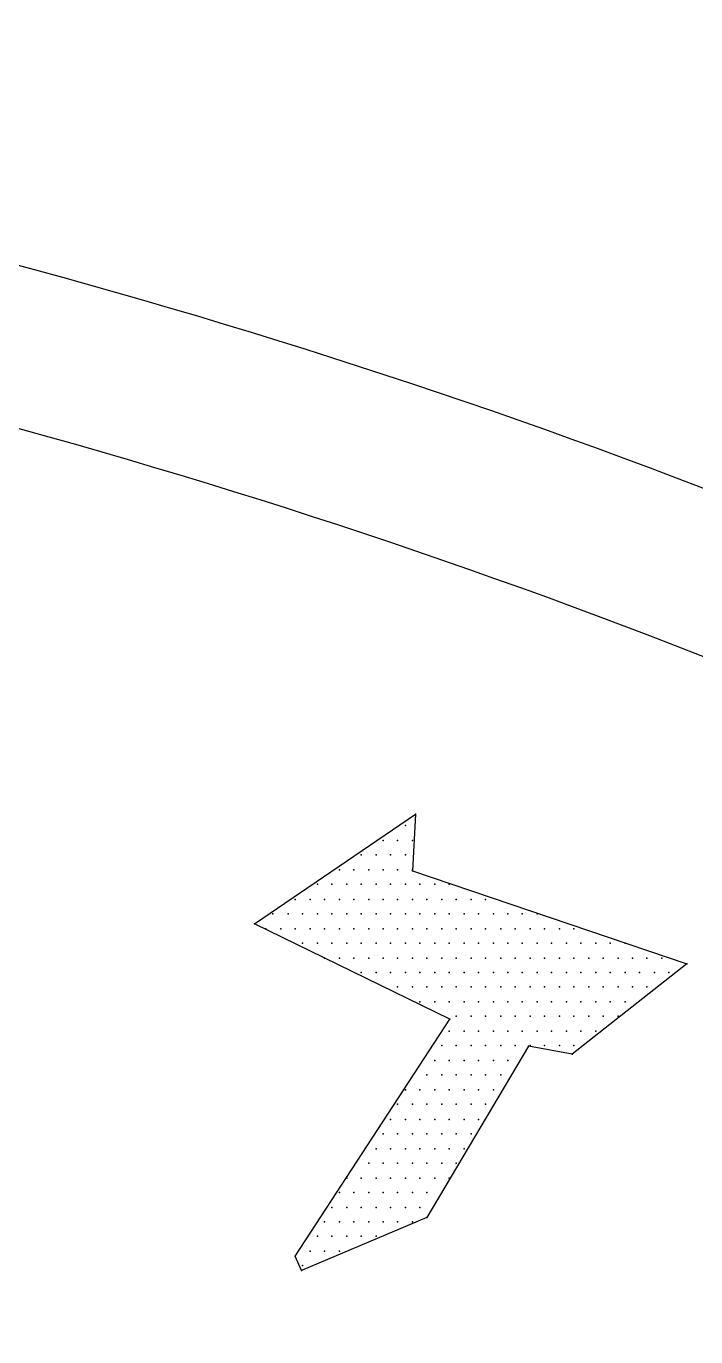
# Model space of a CAD drawing. Extents: x 180421 to 182279, y 668879 to 669787.
# Drawn here: x 180615.55 to 180620.49, y 669624.59 to 669634.25 of the extents above; entities that cross this region are included whole.
import ezdxf

# ---------------------------------------------------------------- set-up
doc = ezdxf.new("R2010")
doc.units = 0
doc.header["$LTSCALE"] = 2.5
doc.header["$MEASUREMENT"] = 0
doc.layers.get('0').update_dxf_attribs({"linetype": 'CONTINUOUS'})
doc.layers.add('KOTERET', color=1, linetype='CONTINUOUS')

# ---------------------------------------------------------------- blocks, each defined once
blk = doc.blocks.new('elipsa')
at = {"layer": 'KOTERET', "color": 1, "linetype": 'Continuous'}
for points in [[(20.3683, 15.4817, 0.06433), (7.6269, 18.997, 0.055067), (-3.6948, 19.3348, 0.081051), (-17.0697, 16.5849, 0.05642), (-25.5411, 12.204, 0.170965), (-32.0544, 4.6087, 0.076819), (-33.0467, 0.117, 0.118306), (-31.4579, -6.7288, 0.129737), (-26.3803, -12.4978, 0.070189), (-16.4416, -17.7337, 0.047922), (-8.9888, -19.6286, 0.049022), (1.6784, -20.3939, 0.072792), (17.2806, -17.6915, 0.1248), (27.5308, -12.0861, 0.103709), (33.1626, -4.1213, 0.036886), (33.5743, -2.3743, 0.106536), (33.2893, 2.7508, 0.106243), (28.2222, 10.4886, 0.106919), (20.3683, 15.4817)], [(-8.7988, -18.4832, 0.049045), (1.6467, -19.2327, 0.072972), (16.9534, -16.5725, 0.125195), (26.7391, -11.2363, 0.103069), (32.0753, -3.7149, 0.035565), (32.4289, -2.1895, 0.105225), (32.1861, 2.3919, 0.105504), (27.4094, 9.6652, 0.107235), (19.9461, 14.405, 0.064474), (7.4632, 17.8464, 0.055181), (-3.6262, 18.1789, 0.081162), (-16.6527, 15.5029, 0.05669), (-24.9288, 11.217, 0.171614), (-30.9723, 4.1918, 0.076301), (-31.8855, 0.0748, 0.117637), (-30.4181, -6.2062, 0.130118), (-25.7153, -11.5424, 0.070334), (-16.0457, -16.6411, 0.047983), (-8.7988, -18.4832)]]:
    blk.add_lwpolyline(points, format="xyb", dxfattribs=at)
at = {"layer": 'KOTERET', "color": 2, "linetype": 'Continuous'}
for points in [[(15.523, 12.8902), (16.7106, 13.6977)], [(16.6367, 13.6133), (16.6367, 13.6133)], [(16.7106, 13.6977), (16.6895, 13.2808)], [(16.4731, 13.5024), (16.4731, 13.5024)], [(16.5786, 13.5024), (16.5786, 13.5024)], [(16.6895, 13.5024), (16.6895, 13.5024)], [(16.3094, 13.3969), (16.3094, 13.3969)], [(16.4203, 13.3969), (16.4203, 13.3969)], [(16.5258, 13.3969), (16.5258, 13.3969)], [(16.6367, 13.3969), (16.6367, 13.3969)], [(16.1511, 13.286), (16.1511, 13.286)], [(16.2566, 13.286), (16.2566, 13.286)], [(16.3675, 13.286), (16.3675, 13.286)], [(16.4731, 13.286), (16.4731, 13.286)], [(16.5786, 13.286), (16.5786, 13.286)], [(16.6895, 13.286), (16.6895, 13.286)], [(16.6895, 13.2808), (18.711, 12.5946)], [(15.9875, 13.1805), (15.9875, 13.1805)], [(16.093, 13.1805), (16.093, 13.1805)], [(16.2039, 13.1805), (16.2039, 13.1805)], [(16.3094, 13.1805), (16.3094, 13.1805)], [(16.4203, 13.1805), (16.4203, 13.1805)], [(16.5258, 13.1805), (16.5258, 13.1805)], [(16.6367, 13.1805), (16.6367, 13.1805)], [(16.7422, 13.1805), (16.7422, 13.1805)], [(16.8531, 13.1805), (16.8531, 13.1805)], [(16.9586, 13.1805), (16.9586, 13.1805)], [(15.8238, 13.0696), (15.8238, 13.0696)], [(15.9347, 13.0696), (15.9347, 13.0696)], [(16.0402, 13.0696), (16.0402, 13.0696)], [(16.1511, 13.0696), (16.1511, 13.0696)], [(16.2566, 13.0696), (16.2566, 13.0696)], [(16.3675, 13.0696), (16.3675, 13.0696)], [(16.4731, 13.0696), (16.4731, 13.0696)], [(16.5786, 13.0696), (16.5786, 13.0696)], [(16.6895, 13.0696), (16.6895, 13.0696)], [(16.795, 13.0696), (16.795, 13.0696)], [(16.9059, 13.0696), (16.9059, 13.0696)], [(17.0114, 13.0696), (17.0114, 13.0696)], [(17.1223, 13.0696), (17.1223, 13.0696)], [(17.2278, 13.0696), (17.2278, 13.0696)], [(15.6602, 12.9641), (15.6602, 12.9641)], [(15.7711, 12.9641), (15.7711, 12.9641)], [(15.8766, 12.9641), (15.8766, 12.9641)], [(15.9875, 12.9641), (15.9875, 12.9641)], [(16.093, 12.9641), (16.093, 12.9641)], [(16.2039, 12.9641), (16.2039, 12.9641)], [(16.3094, 12.9641), (16.3094, 12.9641)], [(16.4203, 12.9641), (16.4203, 12.9641)], [(16.5258, 12.9641), (16.5258, 12.9641)], [(16.6367, 12.9641), (16.6367, 12.9641)], [(16.7422, 12.9641), (16.7422, 12.9641)], [(16.8531, 12.9641), (16.8531, 12.9641)], [(16.9586, 12.9641), (16.9586, 12.9641)], [(17.0695, 12.9641), (17.0695, 12.9641)], [(17.175, 12.9641), (17.175, 12.9641)], [(17.2859, 12.9641), (17.2859, 12.9641)], [(17.3915, 12.9641), (17.3915, 12.9641)], [(17.497, 12.9641), (17.497, 12.9641)], [(17.6079, 12.9641), (17.6079, 12.9641)], [(16.9639, 12.1882), (15.523, 12.8902)], [(15.6074, 12.8532), (15.6074, 12.8532)], [(15.7183, 12.8532), (15.7183, 12.8532)], [(15.8238, 12.8532), (15.8238, 12.8532)], [(15.9347, 12.8532), (15.9347, 12.8532)], [(16.0402, 12.8532), (16.0402, 12.8532)], [(16.1511, 12.8532), (16.1511, 12.8532)], [(16.2566, 12.8532), (16.2566, 12.8532)], [(16.3675, 12.8532), (16.3675, 12.8532)], [(16.4731, 12.8532), (16.4731, 12.8532)], [(16.5786, 12.8532), (16.5786, 12.8532)], [(16.6895, 12.8532), (16.6895, 12.8532)], [(16.795, 12.8532), (16.795, 12.8532)], [(16.9059, 12.8532), (16.9059, 12.8532)], [(17.0114, 12.8532), (17.0114, 12.8532)], [(17.1223, 12.8532), (17.1223, 12.8532)], [(17.2278, 12.8532), (17.2278, 12.8532)], [(17.3387, 12.8532), (17.3387, 12.8532)], [(17.4442, 12.8532), (17.4442, 12.8532)], [(17.5551, 12.8532), (17.5551, 12.8532)], [(17.6606, 12.8532), (17.6606, 12.8532)], [(17.7715, 12.8532), (17.7715, 12.8532)], [(17.877, 12.8532), (17.877, 12.8532)], [(15.8766, 12.7477), (15.8766, 12.7477)], [(15.9875, 12.7477), (15.9875, 12.7477)], [(16.093, 12.7477), (16.093, 12.7477)], [(16.2039, 12.7477), (16.2039, 12.7477)], [(16.3094, 12.7477), (16.3094, 12.7477)], [(16.4203, 12.7477), (16.4203, 12.7477)], [(16.5258, 12.7477), (16.5258, 12.7477)], [(16.6367, 12.7477), (16.6367, 12.7477)], [(16.7422, 12.7477), (16.7422, 12.7477)], [(16.8531, 12.7477), (16.8531, 12.7477)], [(16.9586, 12.7477), (16.9586, 12.7477)], [(17.0695, 12.7477), (17.0695, 12.7477)], [(17.175, 12.7477), (17.175, 12.7477)], [(17.2859, 12.7477), (17.2859, 12.7477)], [(17.3915, 12.7477), (17.3915, 12.7477)], [(17.497, 12.7477), (17.497, 12.7477)], [(17.6079, 12.7477), (17.6079, 12.7477)], [(17.7134, 12.7477), (17.7134, 12.7477)], [(17.8243, 12.7477), (17.8243, 12.7477)], [(17.9298, 12.7477), (17.9298, 12.7477)], [(18.0407, 12.7477), (18.0407, 12.7477)], [(18.1462, 12.7477), (18.1462, 12.7477)], [(18.2571, 12.7477), (18.2571, 12.7477)], [(16.0402, 12.6368), (16.0402, 12.6368)], [(16.1511, 12.6368), (16.1511, 12.6368)], [(16.2566, 12.6368), (16.2566, 12.6368)], [(16.3675, 12.6368), (16.3675, 12.6368)], [(16.4731, 12.6368), (16.4731, 12.6368)], [(16.5786, 12.6368), (16.5786, 12.6368)], [(16.6895, 12.6368), (16.6895, 12.6368)], [(16.795, 12.6368), (16.795, 12.6368)], [(16.9059, 12.6368), (16.9059, 12.6368)], [(17.0114, 12.6368), (17.0114, 12.6368)], [(17.1223, 12.6368), (17.1223, 12.6368)], [(17.2278, 12.6368), (17.2278, 12.6368)], [(17.3387, 12.6368), (17.3387, 12.6368)], [(17.4442, 12.6368), (17.4442, 12.6368)], [(17.5551, 12.6368), (17.5551, 12.6368)], [(17.6606, 12.6368), (17.6606, 12.6368)], [(17.7715, 12.6368), (17.7715, 12.6368)], [(18.711, 12.5946), (17.8665, 11.9295)], [(17.877, 12.6368), (17.877, 12.6368)], [(17.9879, 12.6368), (17.9879, 12.6368)], [(18.0934, 12.6368), (18.0934, 12.6368)], [(18.2043, 12.6368), (18.2043, 12.6368)], [(18.3099, 12.6368), (18.3099, 12.6368)], [(18.4154, 12.6368), (18.4154, 12.6368)], [(18.5263, 12.6368), (18.5263, 12.6368)], [(16.3094, 12.5313), (16.3094, 12.5313)], [(16.4203, 12.5313), (16.4203, 12.5313)], [(16.5258, 12.5313), (16.5258, 12.5313)], [(16.6367, 12.5313), (16.6367, 12.5313)], [(16.7422, 12.5313), (16.7422, 12.5313)], [(16.8531, 12.5313), (16.8531, 12.5313)], [(16.9586, 12.5313), (16.9586, 12.5313)], [(17.0695, 12.5313), (17.0695, 12.5313)], [(17.175, 12.5313), (17.175, 12.5313)], [(17.2859, 12.5313), (17.2859, 12.5313)], [(17.3915, 12.5313), (17.3915, 12.5313)], [(17.497, 12.5313), (17.497, 12.5313)], [(17.6079, 12.5313), (17.6079, 12.5313)], [(17.7134, 12.5313), (17.7134, 12.5313)], [(17.8243, 12.5313), (17.8243, 12.5313)], [(17.9298, 12.5313), (17.9298, 12.5313)], [(18.0407, 12.5313), (18.0407, 12.5313)], [(18.1462, 12.5313), (18.1462, 12.5313)], [(18.2571, 12.5313), (18.2571, 12.5313)], [(18.3626, 12.5313), (18.3626, 12.5313)], [(18.4735, 12.5313), (18.4735, 12.5313)], [(18.579, 12.5313), (18.579, 12.5313)], [(16.5786, 12.4257), (16.5786, 12.4257)], [(16.6895, 12.4257), (16.6895, 12.4257)], [(16.795, 12.4257), (16.795, 12.4257)], [(16.9059, 12.4257), (16.9059, 12.4257)], [(17.0114, 12.4257), (17.0114, 12.4257)], [(17.1223, 12.4257), (17.1223, 12.4257)], [(17.2278, 12.4257), (17.2278, 12.4257)], [(17.3387, 12.4257), (17.3387, 12.4257)], [(17.4442, 12.4257), (17.4442, 12.4257)], [(17.5551, 12.4257), (17.5551, 12.4257)], [(17.6606, 12.4257), (17.6606, 12.4257)], [(17.7715, 12.4257), (17.7715, 12.4257)], [(17.877, 12.4257), (17.877, 12.4257)], [(17.9879, 12.4257), (17.9879, 12.4257)], [(18.0934, 12.4257), (18.0934, 12.4257)], [(18.2043, 12.4257), (18.2043, 12.4257)], [(18.3099, 12.4257), (18.3099, 12.4257)], [(18.4154, 12.4257), (18.4154, 12.4257)], [(16.7422, 12.3148), (16.7422, 12.3148)], [(16.8531, 12.3148), (16.8531, 12.3148)], [(16.9586, 12.3148), (16.9586, 12.3148)], [(17.0695, 12.3148), (17.0695, 12.3148)], [(17.175, 12.3148), (17.175, 12.3148)], [(17.2859, 12.3148), (17.2859, 12.3148)], [(17.3915, 12.3148), (17.3915, 12.3148)], [(17.497, 12.3148), (17.497, 12.3148)], [(17.6079, 12.3148), (17.6079, 12.3148)], [(17.7134, 12.3148), (17.7134, 12.3148)], [(17.8243, 12.3148), (17.8243, 12.3148)], [(17.9298, 12.3148), (17.9298, 12.3148)], [(18.0407, 12.3148), (18.0407, 12.3148)], [(18.1462, 12.3148), (18.1462, 12.3148)], [(18.2571, 12.3148), (18.2571, 12.3148)], [(15.8238, 10.4411), (16.9639, 12.1882)], [(17.0114, 12.2093), (17.0114, 12.2093)], [(17.1223, 12.2093), (17.1223, 12.2093)], [(17.2278, 12.2093), (17.2278, 12.2093)], [(17.3387, 12.2093), (17.3387, 12.2093)], [(17.4442, 12.2093), (17.4442, 12.2093)], [(17.5551, 12.2093), (17.5551, 12.2093)], [(17.6606, 12.2093), (17.6606, 12.2093)], [(17.7715, 12.2093), (17.7715, 12.2093)], [(17.877, 12.2093), (17.877, 12.2093)], [(17.9879, 12.2093), (17.9879, 12.2093)], [(18.0934, 12.2093), (18.0934, 12.2093)], [(18.2043, 12.2093), (18.2043, 12.2093)], [(16.9586, 12.0984), (16.9586, 12.0984)], [(17.0695, 12.0984), (17.0695, 12.0984)], [(17.175, 12.0984), (17.175, 12.0984)], [(17.2859, 12.0984), (17.2859, 12.0984)], [(17.3915, 12.0984), (17.3915, 12.0984)], [(17.497, 12.0984), (17.497, 12.0984)], [(17.6079, 12.0984), (17.6079, 12.0984)], [(17.7134, 12.0984), (17.7134, 12.0984)], [(17.8243, 12.0984), (17.8243, 12.0984)], [(17.9298, 12.0984), (17.9298, 12.0984)], [(18.0407, 12.0984), (18.0407, 12.0984)], [(17.5445, 11.9876), (16.795, 10.7261)], [(16.9059, 11.9929), (16.9059, 11.9929)], [(17.0114, 11.9929), (17.0114, 11.9929)], [(17.1223, 11.9929), (17.1223, 11.9929)], [(17.2278, 11.9929), (17.2278, 11.9929)], [(17.3387, 11.9929), (17.3387, 11.9929)], [(17.4442, 11.9929), (17.4442, 11.9929)], [(17.8665, 11.9295), (17.5445, 11.9876)], [(17.5551, 11.9929), (17.5551, 11.9929)], [(17.6606, 11.9929), (17.6606, 11.9929)], [(17.7715, 11.9929), (17.7715, 11.9929)], [(17.877, 11.9929), (17.877, 11.9929)], [(16.8531, 11.882), (16.8531, 11.882)], [(16.9586, 11.882), (16.9586, 11.882)], [(17.0695, 11.882), (17.0695, 11.882)], [(17.175, 11.882), (17.175, 11.882)], [(17.2859, 11.882), (17.2859, 11.882)], [(17.3915, 11.882), (17.3915, 11.882)], [(16.795, 11.7765), (16.795, 11.7765)], [(16.9059, 11.7765), (16.9059, 11.7765)], [(17.0114, 11.7765), (17.0114, 11.7765)], [(17.1223, 11.7765), (17.1223, 11.7765)], [(17.2278, 11.7765), (17.2278, 11.7765)], [(17.3387, 11.7765), (17.3387, 11.7765)], [(16.6367, 11.6656), (16.6367, 11.6656)], [(16.7422, 11.6656), (16.7422, 11.6656)], [(16.8531, 11.6656), (16.8531, 11.6656)], [(16.9586, 11.6656), (16.9586, 11.6656)], [(17.0695, 11.6656), (17.0695, 11.6656)], [(17.175, 11.6656), (17.175, 11.6656)], [(17.2859, 11.6656), (17.2859, 11.6656)], [(16.5786, 11.5601), (16.5786, 11.5601)], [(16.6895, 11.5601), (16.6895, 11.5601)], [(16.795, 11.5601), (16.795, 11.5601)], [(16.9059, 11.5601), (16.9059, 11.5601)], [(17.0114, 11.5601), (17.0114, 11.5601)], [(17.1223, 11.5601), (17.1223, 11.5601)], [(17.2278, 11.5601), (17.2278, 11.5601)], [(16.5258, 11.4492), (16.5258, 11.4492)], [(16.6367, 11.4492), (16.6367, 11.4492)], [(16.7422, 11.4492), (16.7422, 11.4492)], [(16.8531, 11.4492), (16.8531, 11.4492)], [(16.9586, 11.4492), (16.9586, 11.4492)], [(17.0695, 11.4492), (17.0695, 11.4492)], [(17.175, 11.4492), (17.175, 11.4492)], [(16.4731, 11.3437), (16.4731, 11.3437)], [(16.5786, 11.3437), (16.5786, 11.3437)], [(16.6895, 11.3437), (16.6895, 11.3437)], [(16.795, 11.3437), (16.795, 11.3437)], [(16.9059, 11.3437), (16.9059, 11.3437)], [(17.0114, 11.3437), (17.0114, 11.3437)], [(17.1223, 11.3437), (17.1223, 11.3437)], [(16.4203, 11.2328), (16.4203, 11.2328)], [(16.5258, 11.2328), (16.5258, 11.2328)], [(16.6367, 11.2328), (16.6367, 11.2328)], [(16.7422, 11.2328), (16.7422, 11.2328)], [(16.8531, 11.2328), (16.8531, 11.2328)], [(16.9586, 11.2328), (16.9586, 11.2328)], [(17.0695, 11.2328), (17.0695, 11.2328)], [(16.3675, 11.1273), (16.3675, 11.1273)], [(16.4731, 11.1273), (16.4731, 11.1273)], [(16.5786, 11.1273), (16.5786, 11.1273)], [(16.6895, 11.1273), (16.6895, 11.1273)], [(16.795, 11.1273), (16.795, 11.1273)], [(16.9059, 11.1273), (16.9059, 11.1273)], [(17.0114, 11.1273), (17.0114, 11.1273)], [(16.2039, 11.0164), (16.2039, 11.0164)], [(16.3094, 11.0164), (16.3094, 11.0164)], [(16.4203, 11.0164), (16.4203, 11.0164)], [(16.5258, 11.0164), (16.5258, 11.0164)], [(16.6367, 11.0164), (16.6367, 11.0164)], [(16.7422, 11.0164), (16.7422, 11.0164)], [(16.8531, 11.0164), (16.8531, 11.0164)], [(16.9586, 11.0164), (16.9586, 11.0164)], [(16.1511, 10.9109), (16.1511, 10.9109)], [(16.2566, 10.9109), (16.2566, 10.9109)], [(16.3675, 10.9109), (16.3675, 10.9109)], [(16.4731, 10.9109), (16.4731, 10.9109)], [(16.5786, 10.9109), (16.5786, 10.9109)], [(16.6895, 10.9109), (16.6895, 10.9109)], [(16.795, 10.9109), (16.795, 10.9109)], [(16.795, 10.7261), (15.8713, 10.3355)], [(16.093, 10.8), (16.093, 10.8)], [(16.2039, 10.8), (16.2039, 10.8)], [(16.3094, 10.8), (16.3094, 10.8)], [(16.4203, 10.8), (16.4203, 10.8)], [(16.5258, 10.8), (16.5258, 10.8)], [(16.6367, 10.8), (16.6367, 10.8)], [(16.7422, 10.8), (16.7422, 10.8)], [(16.0402, 10.6945), (16.0402, 10.6945)], [(16.1511, 10.6945), (16.1511, 10.6945)], [(16.2566, 10.6945), (16.2566, 10.6945)], [(16.3675, 10.6945), (16.3675, 10.6945)], [(16.4731, 10.6945), (16.4731, 10.6945)], [(16.5786, 10.6945), (16.5786, 10.6945)], [(16.6895, 10.6945), (16.6895, 10.6945)], [(15.9875, 10.5889), (15.9875, 10.5889)], [(16.093, 10.5889), (16.093, 10.5889)], [(16.2039, 10.5889), (16.2039, 10.5889)], [(16.3094, 10.5889), (16.3094, 10.5889)], [(16.4203, 10.5889), (16.4203, 10.5889)], [(15.8713, 10.3355), (15.8238, 10.4411)], [(15.9347, 10.478), (15.9347, 10.478)], [(16.0402, 10.478), (16.0402, 10.478)], [(16.1511, 10.478), (16.1511, 10.478)], [(15.8766, 10.3725), (15.8766, 10.3725)]]:
    blk.add_lwpolyline(points, dxfattribs=at)
at = {"layer": 'KOTERET', "color": 1}
for p in [(16.6367, 13.6133), (16.6367, 13.6133), (16.7106, 13.6977), (16.7106, 13.6977), (16.4731, 13.5024), (16.4731, 13.5024), (16.5786, 13.5024), (16.5786, 13.5024), (16.6895, 13.5024), (16.6895, 13.5024), (16.3094, 13.3969), (16.3094, 13.3969), (16.4203, 13.3969), (16.4203, 13.3969), (16.5258, 13.3969), (16.5258, 13.3969), (16.6367, 13.3969), (16.6367, 13.3969), (16.1511, 13.286), (16.1511, 13.286), (16.2566, 13.286), (16.2566, 13.286), (16.3675, 13.286), (16.3675, 13.286), (16.4731, 13.286), (16.4731, 13.286), (16.5786, 13.286), (16.5786, 13.286), (16.6895, 13.286), (16.6895, 13.286), (16.6895, 13.2808), (16.6895, 13.2808), (15.9875, 13.1805), (15.9875, 13.1805), (16.093, 13.1805), (16.093, 13.1805), (16.2039, 13.1805), (16.2039, 13.1805), (16.3094, 13.1805), (16.3094, 13.1805), (16.4203, 13.1805), (16.4203, 13.1805), (16.5258, 13.1805), (16.5258, 13.1805), (16.6367, 13.1805), (16.6367, 13.1805), (16.7422, 13.1805), (16.7422, 13.1805), (16.8531, 13.1805), (16.8531, 13.1805), (16.9586, 13.1805), (16.9586, 13.1805), (15.8238, 13.0696), (15.8238, 13.0696), (15.9347, 13.0696), (15.9347, 13.0696), (16.0402, 13.0696), (16.0402, 13.0696), (16.1511, 13.0696), (16.1511, 13.0696), (16.2566, 13.0696), (16.2566, 13.0696), (16.3675, 13.0696), (16.3675, 13.0696), (16.4731, 13.0696), (16.4731, 13.0696), (16.5786, 13.0696), (16.5786, 13.0696), (16.6895, 13.0696), (16.6895, 13.0696), (16.795, 13.0696), (16.795, 13.0696), (16.9059, 13.0696), (16.9059, 13.0696), (17.0114, 13.0696), (17.0114, 13.0696), (17.1223, 13.0696), (17.1223, 13.0696), (17.2278, 13.0696), (17.2278, 13.0696), (15.6602, 12.9641), (15.6602, 12.9641), (15.7711, 12.9641), (15.7711, 12.9641), (15.8766, 12.9641), (15.8766, 12.9641), (15.9875, 12.9641), (15.9875, 12.9641), (16.093, 12.9641), (16.093, 12.9641), (16.2039, 12.9641), (16.2039, 12.9641), (16.3094, 12.9641), (16.3094, 12.9641), (16.4203, 12.9641), (16.4203, 12.9641), (16.5258, 12.9641), (16.5258, 12.9641), (16.6367, 12.9641), (16.6367, 12.9641), (16.7422, 12.9641), (16.7422, 12.9641), (16.8531, 12.9641), (16.8531, 12.9641), (16.9586, 12.9641), (16.9586, 12.9641), (17.0695, 12.9641), (17.0695, 12.9641), (17.175, 12.9641), (17.175, 12.9641), (17.2859, 12.9641), (17.2859, 12.9641), (17.3915, 12.9641), (17.3915, 12.9641), (17.497, 12.9641), (17.497, 12.9641), (17.6079, 12.9641), (17.6079, 12.9641), (15.523, 12.8902), (15.523, 12.8902), (15.6074, 12.8532), (15.6074, 12.8532), (15.7183, 12.8532), (15.7183, 12.8532), (15.8238, 12.8532), (15.8238, 12.8532), (15.9347, 12.8532), (15.9347, 12.8532), (16.0402, 12.8532), (16.0402, 12.8532), (16.1511, 12.8532), (16.1511, 12.8532), (16.2566, 12.8532), (16.2566, 12.8532), (16.3675, 12.8532), (16.3675, 12.8532), (16.4731, 12.8532), (16.4731, 12.8532), (16.5786, 12.8532), (16.5786, 12.8532), (16.6895, 12.8532), (16.6895, 12.8532), (16.795, 12.8532), (16.795, 12.8532), (16.9059, 12.8532), (16.9059, 12.8532), (17.0114, 12.8532), (17.0114, 12.8532), (17.1223, 12.8532), (17.1223, 12.8532), (17.2278, 12.8532), (17.2278, 12.8532), (17.3387, 12.8532), (17.3387, 12.8532), (17.4442, 12.8532), (17.4442, 12.8532), (17.5551, 12.8532), (17.5551, 12.8532), (17.6606, 12.8532), (17.6606, 12.8532), (17.7715, 12.8532), (17.7715, 12.8532), (17.877, 12.8532), (17.877, 12.8532), (15.8766, 12.7477), (15.8766, 12.7477), (15.9875, 12.7477), (15.9875, 12.7477), (16.093, 12.7477), (16.093, 12.7477), (16.2039, 12.7477), (16.2039, 12.7477), (16.3094, 12.7477), (16.3094, 12.7477), (16.4203, 12.7477), (16.4203, 12.7477), (16.5258, 12.7477), (16.5258, 12.7477), (16.6367, 12.7477), (16.6367, 12.7477), (16.7422, 12.7477), (16.7422, 12.7477), (16.8531, 12.7477), (16.8531, 12.7477), (16.9586, 12.7477), (16.9586, 12.7477), (17.0695, 12.7477), (17.0695, 12.7477), (17.175, 12.7477), (17.175, 12.7477), (17.2859, 12.7477), (17.2859, 12.7477), (17.3915, 12.7477), (17.3915, 12.7477), (17.497, 12.7477), (17.497, 12.7477), (17.6079, 12.7477), (17.6079, 12.7477), (17.7134, 12.7477), (17.7134, 12.7477), (17.8243, 12.7477), (17.8243, 12.7477), (17.9298, 12.7477), (17.9298, 12.7477), (18.0407, 12.7477), (18.0407, 12.7477), (18.1462, 12.7477), (18.1462, 12.7477), (18.2571, 12.7477), (18.2571, 12.7477), (16.0402, 12.6368), (16.0402, 12.6368), (16.1511, 12.6368), (16.1511, 12.6368), (16.2566, 12.6368), (16.2566, 12.6368), (16.3675, 12.6368), (16.3675, 12.6368), (16.4731, 12.6368), (16.4731, 12.6368), (16.5786, 12.6368), (16.5786, 12.6368), (16.6895, 12.6368), (16.6895, 12.6368), (16.795, 12.6368), (16.795, 12.6368), (16.9059, 12.6368), (16.9059, 12.6368), (17.0114, 12.6368), (17.0114, 12.6368), (17.1223, 12.6368), (17.1223, 12.6368), (17.2278, 12.6368), (17.2278, 12.6368), (17.3387, 12.6368), (17.3387, 12.6368), (17.4442, 12.6368), (17.4442, 12.6368), (17.5551, 12.6368), (17.5551, 12.6368), (17.6606, 12.6368), (17.6606, 12.6368), (17.7715, 12.6368), (17.7715, 12.6368), (17.877, 12.6368), (17.877, 12.6368), (17.9879, 12.6368), (17.9879, 12.6368), (18.0934, 12.6368), (18.0934, 12.6368), (18.2043, 12.6368), (18.2043, 12.6368), (18.3099, 12.6368), (18.3099, 12.6368), (18.4154, 12.6368), (18.4154, 12.6368), (18.5263, 12.6368), (18.5263, 12.6368), (18.711, 12.5946), (18.711, 12.5946), (16.3094, 12.5313), (16.3094, 12.5313), (16.4203, 12.5313), (16.4203, 12.5313), (16.5258, 12.5313), (16.5258, 12.5313), (16.6367, 12.5313), (16.6367, 12.5313), (16.7422, 12.5313), (16.7422, 12.5313), (16.8531, 12.5313), (16.8531, 12.5313), (16.9586, 12.5313), (16.9586, 12.5313), (17.0695, 12.5313), (17.0695, 12.5313), (17.175, 12.5313), (17.175, 12.5313), (17.2859, 12.5313), (17.2859, 12.5313), (17.3915, 12.5313), (17.3915, 12.5313), (17.497, 12.5313), (17.497, 12.5313), (17.6079, 12.5313), (17.6079, 12.5313), (17.7134, 12.5313), (17.7134, 12.5313), (17.8243, 12.5313), (17.8243, 12.5313), (17.9298, 12.5313), (17.9298, 12.5313), (18.0407, 12.5313), (18.0407, 12.5313), (18.1462, 12.5313), (18.1462, 12.5313), (18.2571, 12.5313), (18.2571, 12.5313), (18.3626, 12.5313), (18.3626, 12.5313), (18.4735, 12.5313), (18.4735, 12.5313), (18.579, 12.5313), (18.579, 12.5313), (16.5786, 12.4257), (16.5786, 12.4257), (16.6895, 12.4257), (16.6895, 12.4257), (16.795, 12.4257), (16.795, 12.4257), (16.9059, 12.4257), (16.9059, 12.4257), (17.0114, 12.4257), (17.0114, 12.4257), (17.1223, 12.4257), (17.1223, 12.4257), (17.2278, 12.4257), (17.2278, 12.4257), (17.3387, 12.4257), (17.3387, 12.4257), (17.4442, 12.4257), (17.4442, 12.4257), (17.5551, 12.4257), (17.5551, 12.4257), (17.6606, 12.4257), (17.6606, 12.4257), (17.7715, 12.4257), (17.7715, 12.4257), (17.877, 12.4257), (17.877, 12.4257), (17.9879, 12.4257), (17.9879, 12.4257), (18.0934, 12.4257), (18.0934, 12.4257), (18.2043, 12.4257), (18.2043, 12.4257), (18.3099, 12.4257), (18.3099, 12.4257), (18.4154, 12.4257), (18.4154, 12.4257), (16.7422, 12.3148), (16.7422, 12.3148), (16.8531, 12.3148), (16.8531, 12.3148), (16.9586, 12.3148), (16.9586, 12.3148), (17.0695, 12.3148), (17.0695, 12.3148), (17.175, 12.3148), (17.175, 12.3148), (17.2859, 12.3148), (17.2859, 12.3148), (17.3915, 12.3148), (17.3915, 12.3148), (17.497, 12.3148), (17.497, 12.3148), (17.6079, 12.3148), (17.6079, 12.3148), (17.7134, 12.3148), (17.7134, 12.3148), (17.8243, 12.3148), (17.8243, 12.3148), (17.9298, 12.3148), (17.9298, 12.3148), (18.0407, 12.3148), (18.0407, 12.3148), (18.1462, 12.3148), (18.1462, 12.3148), (18.2571, 12.3148), (18.2571, 12.3148), (16.9639, 12.1882), (16.9639, 12.1882), (17.0114, 12.2093), (17.0114, 12.2093), (17.1223, 12.2093), (17.1223, 12.2093), (17.2278, 12.2093), (17.2278, 12.2093), (17.3387, 12.2093), (17.3387, 12.2093), (17.4442, 12.2093), (17.4442, 12.2093), (17.5551, 12.2093), (17.5551, 12.2093), (17.6606, 12.2093), (17.6606, 12.2093), (17.7715, 12.2093), (17.7715, 12.2093), (17.877, 12.2093), (17.877, 12.2093), (17.9879, 12.2093), (17.9879, 12.2093), (18.0934, 12.2093), (18.0934, 12.2093), (18.2043, 12.2093), (18.2043, 12.2093), (16.9586, 12.0984), (16.9586, 12.0984), (17.0695, 12.0984), (17.0695, 12.0984), (17.175, 12.0984), (17.175, 12.0984), (17.2859, 12.0984), (17.2859, 12.0984), (17.3915, 12.0984), (17.3915, 12.0984), (17.497, 12.0984), (17.497, 12.0984), (17.6079, 12.0984), (17.6079, 12.0984), (17.7134, 12.0984), (17.7134, 12.0984), (17.8243, 12.0984), (17.8243, 12.0984), (17.9298, 12.0984), (17.9298, 12.0984), (18.0407, 12.0984), (18.0407, 12.0984), (16.9059, 11.9929), (16.9059, 11.9929), (17.0114, 11.9929), (17.0114, 11.9929), (17.1223, 11.9929), (17.1223, 11.9929), (17.2278, 11.9929), (17.2278, 11.9929), (17.3387, 11.9929), (17.3387, 11.9929), (17.4442, 11.9929), (17.4442, 11.9929), (17.5445, 11.9876), (17.5445, 11.9876), (17.5551, 11.9929), (17.5551, 11.9929), (17.6606, 11.9929), (17.6606, 11.9929), (17.7715, 11.9929), (17.7715, 11.9929), (17.877, 11.9929), (17.877, 11.9929), (16.8531, 11.882), (16.8531, 11.882), (16.9586, 11.882), (16.9586, 11.882), (17.0695, 11.882), (17.0695, 11.882), (17.175, 11.882), (17.175, 11.882), (17.2859, 11.882), (17.2859, 11.882), (17.3915, 11.882), (17.3915, 11.882), (17.8665, 11.9295), (17.8665, 11.9295), (16.795, 11.7765), (16.795, 11.7765), (16.9059, 11.7765), (16.9059, 11.7765), (17.0114, 11.7765), (17.0114, 11.7765), (17.1223, 11.7765), (17.1223, 11.7765), (17.2278, 11.7765), (17.2278, 11.7765), (17.3387, 11.7765), (17.3387, 11.7765), (16.6367, 11.6656), (16.6367, 11.6656), (16.7422, 11.6656), (16.7422, 11.6656), (16.8531, 11.6656), (16.8531, 11.6656), (16.9586, 11.6656), (16.9586, 11.6656), (17.0695, 11.6656), (17.0695, 11.6656), (17.175, 11.6656), (17.175, 11.6656), (17.2859, 11.6656), (17.2859, 11.6656), (16.5786, 11.5601), (16.5786, 11.5601), (16.6895, 11.5601), (16.6895, 11.5601), (16.795, 11.5601), (16.795, 11.5601), (16.9059, 11.5601), (16.9059, 11.5601), (17.0114, 11.5601), (17.0114, 11.5601), (17.1223, 11.5601), (17.1223, 11.5601), (17.2278, 11.5601), (17.2278, 11.5601), (16.5258, 11.4492), (16.5258, 11.4492), (16.6367, 11.4492), (16.6367, 11.4492), (16.7422, 11.4492), (16.7422, 11.4492), (16.8531, 11.4492), (16.8531, 11.4492), (16.9586, 11.4492), (16.9586, 11.4492), (17.0695, 11.4492), (17.0695, 11.4492), (17.175, 11.4492), (17.175, 11.4492), (16.4731, 11.3437), (16.4731, 11.3437), (16.5786, 11.3437), (16.5786, 11.3437), (16.6895, 11.3437), (16.6895, 11.3437), (16.795, 11.3437), (16.795, 11.3437), (16.9059, 11.3437), (16.9059, 11.3437), (17.0114, 11.3437), (17.0114, 11.3437), (17.1223, 11.3437), (17.1223, 11.3437), (16.4203, 11.2328), (16.4203, 11.2328), (16.5258, 11.2328), (16.5258, 11.2328), (16.6367, 11.2328), (16.6367, 11.2328), (16.7422, 11.2328), (16.7422, 11.2328), (16.8531, 11.2328), (16.8531, 11.2328), (16.9586, 11.2328), (16.9586, 11.2328), (17.0695, 11.2328), (17.0695, 11.2328), (16.3675, 11.1273), (16.3675, 11.1273), (16.4731, 11.1273), (16.4731, 11.1273), (16.5786, 11.1273), (16.5786, 11.1273), (16.6895, 11.1273), (16.6895, 11.1273), (16.795, 11.1273), (16.795, 11.1273), (16.9059, 11.1273), (16.9059, 11.1273), (17.0114, 11.1273), (17.0114, 11.1273), (16.2039, 11.0164), (16.2039, 11.0164), (16.3094, 11.0164), (16.3094, 11.0164), (16.4203, 11.0164), (16.4203, 11.0164), (16.5258, 11.0164), (16.5258, 11.0164), (16.6367, 11.0164), (16.6367, 11.0164), (16.7422, 11.0164), (16.7422, 11.0164), (16.8531, 11.0164), (16.8531, 11.0164), (16.9586, 11.0164), (16.9586, 11.0164), (16.1511, 10.9109), (16.1511, 10.9109), (16.2566, 10.9109), (16.2566, 10.9109), (16.3675, 10.9109), (16.3675, 10.9109), (16.4731, 10.9109), (16.4731, 10.9109), (16.5786, 10.9109), (16.5786, 10.9109), (16.6895, 10.9109), (16.6895, 10.9109), (16.795, 10.9109), (16.795, 10.9109), (16.093, 10.8), (16.093, 10.8), (16.2039, 10.8), (16.2039, 10.8), (16.3094, 10.8), (16.3094, 10.8), (16.4203, 10.8), (16.4203, 10.8), (16.5258, 10.8), (16.5258, 10.8), (16.6367, 10.8), (16.6367, 10.8), (16.7422, 10.8), (16.7422, 10.8), (16.795, 10.7261), (16.795, 10.7261), (16.0402, 10.6945), (16.0402, 10.6945), (16.1511, 10.6945), (16.1511, 10.6945), (16.2566, 10.6945), (16.2566, 10.6945), (16.3675, 10.6945), (16.3675, 10.6945), (16.4731, 10.6945), (16.4731, 10.6945), (16.5786, 10.6945), (16.5786, 10.6945), (16.6895, 10.6945), (16.6895, 10.6945), (15.9875, 10.5889), (15.9875, 10.5889), (16.093, 10.5889), (16.093, 10.5889), (16.2039, 10.5889), (16.2039, 10.5889), (16.3094, 10.5889), (16.3094, 10.5889), (16.4203, 10.5889), (16.4203, 10.5889), (15.8238, 10.4411), (15.8238, 10.4411), (15.9347, 10.478), (15.9347, 10.478), (16.0402, 10.478), (16.0402, 10.478), (16.1511, 10.478), (16.1511, 10.478), (15.8713, 10.3355), (15.8713, 10.3355), (15.8766, 10.3725), (15.8766, 10.3725)]:
    blk.add_point(p, dxfattribs=at)

msp = doc.modelspace()

# ---------------------------------------------------------------- block references
msp.add_blockref('elipsa', (180601.7133, 669614.7446))

doc.saveas('drawing.dxf')
